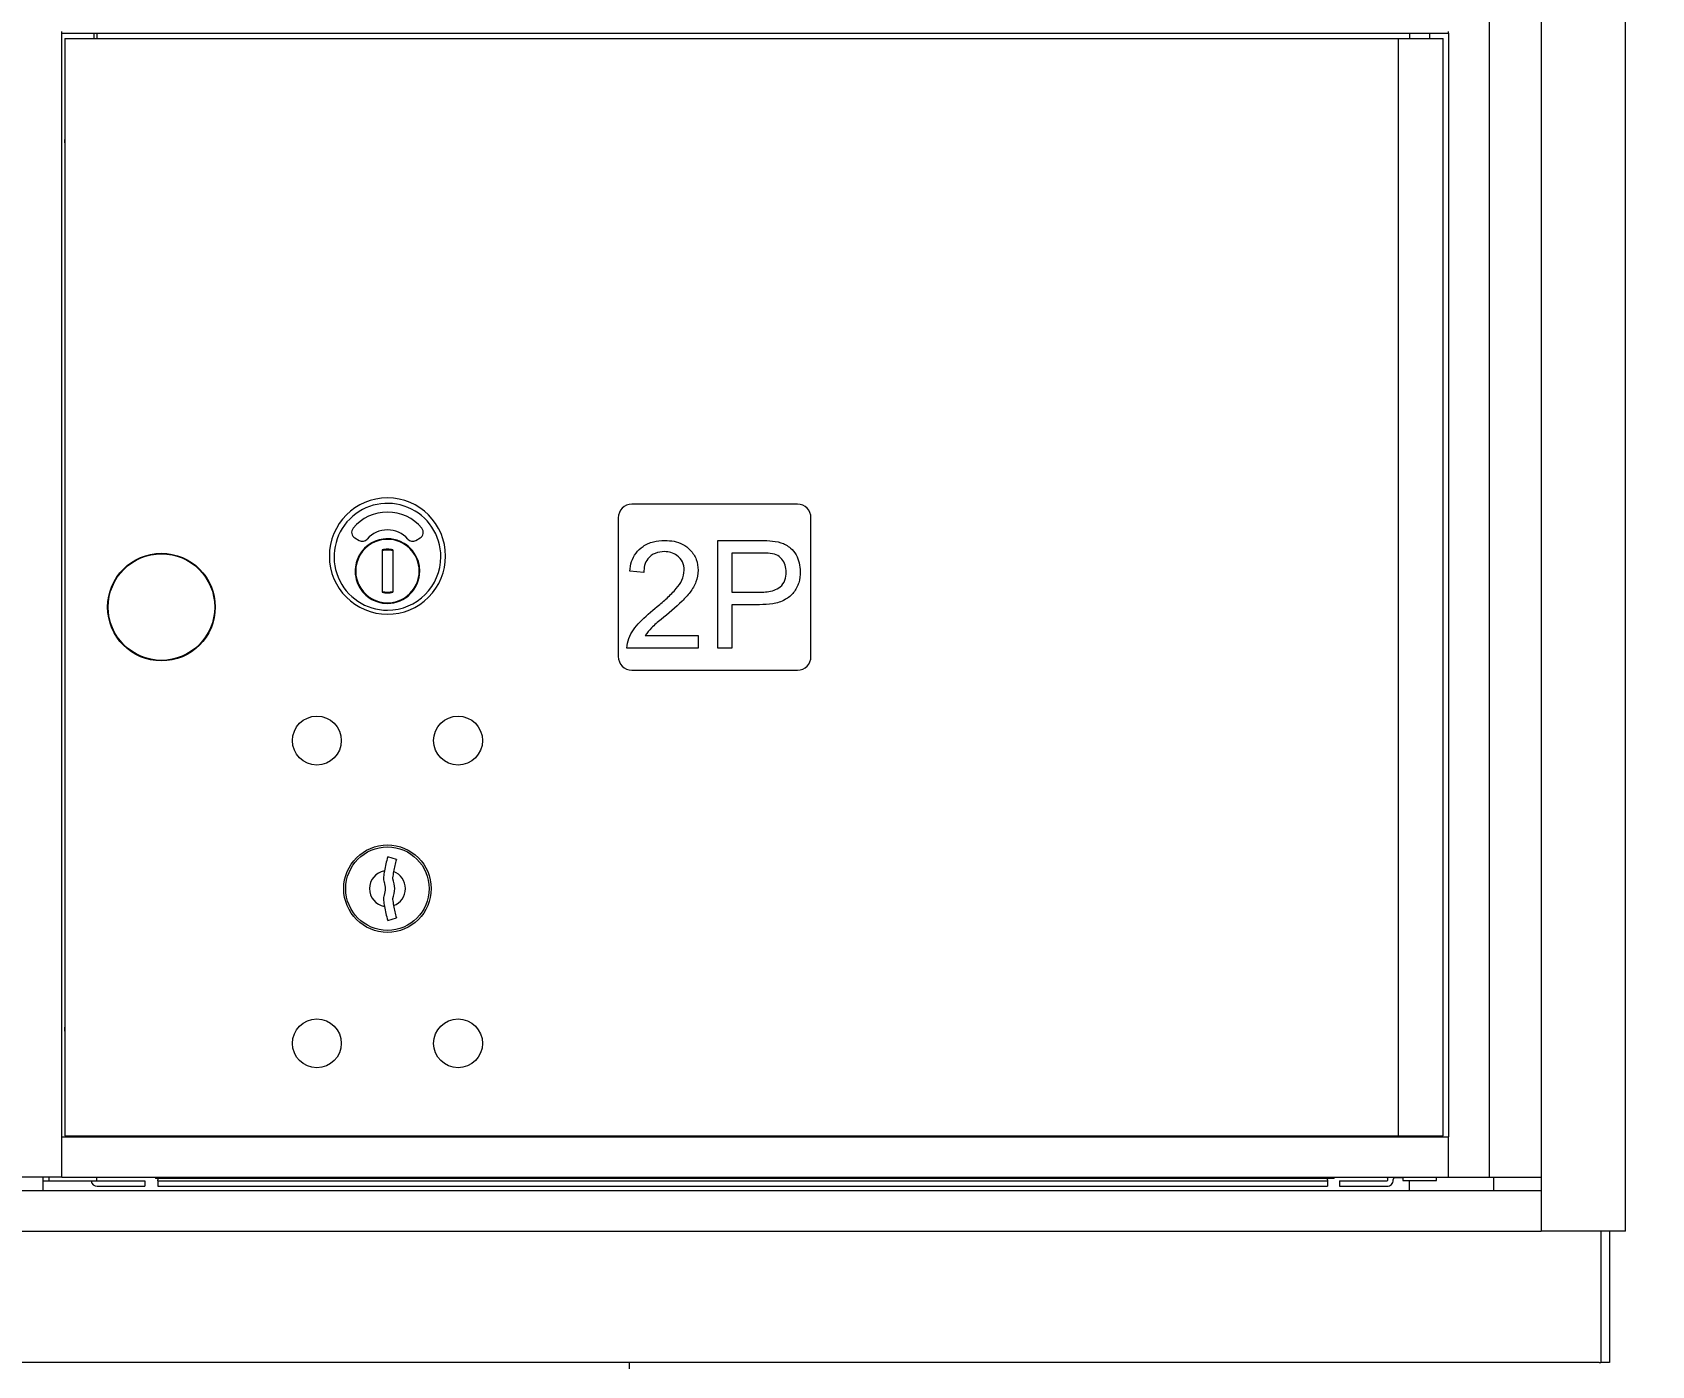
# Model space of a CAD drawing. Header units: millimetres. Extents: x 0 to 0.866, y 0 to 0.56.
# Drawn here: x 0.4813 to 0.5509, y 0.2306 to 0.2879 of the extents above; entities that cross this region are included whole.
import ezdxf

# ---------------------------------------------------------------- set-up
doc = ezdxf.new("R2010")
doc.units = ezdxf.units.MM
doc.layers.add('PRODUCT', color=1, linetype='Continuous')
doc.layers.add('SLD-0', color=179, linetype='Continuous')
doc.styles.add('SLDTEXTSTYLE0', font='SIMPLEX', dxfattribs={"width": 0.75})
doc.styles.add('SLDTEXTSTYLE1', font='SIMPLEX', dxfattribs={"width": 0.97})
doc.dimstyles.new('SLDDIMSTYLE1', dxfattribs={"dimtxt": 0.004629629629629629, "dimasz": 0.003302, "dimexe": 0, "dimexo": 0.0625, "dimgap": 0.001157407407407407, "dimtad": 0, "dimtih": 1, "dimtoh": 1, "dimdec": 0, "dimlfac": 216, "dimrnd": 1e-09, "dimzin": 12, "dimdsep": 46, "dimtxsty": 'SLDTEXTSTYLE0', "dimblk1": 'NONE', "dimblk2": 'NONE', "dimsah": 1, "dimcen": 0.09, "dimadec": 0, "dimazin": 3, "dimtol": 1, "dimtp": 1, "dimtm": 1, "dimtfac": 1, "dimtdec": 3, "dimtofl": 0, "dimtmove": 0, "dimatfit": 3, "dimldrblk": 'NONE', "dimfxl": 0, "dimfrac": 2, "dimtolj": 1, "dimtzin": 0, "dimarcsym": 0})
doc.dimstyles.new('SLDDIMSTYLE3', dxfattribs={"dimtxt": 0.004629629629629629, "dimasz": 0.003302, "dimexe": 0, "dimexo": 0.0625, "dimgap": 0.001157407407407407, "dimtad": 0, "dimtih": 1, "dimtoh": 1, "dimdec": 0, "dimlfac": 216, "dimrnd": 1e-09, "dimzin": 12, "dimdsep": 46, "dimtxsty": 'SLDTEXTSTYLE0', "dimblk1": 'NONE', "dimblk2": 'NONE', "dimsah": 1, "dimcen": 0.09, "dimadec": 0, "dimazin": 3, "dimtol": 1, "dimtp": 3, "dimtm": 3, "dimtfac": 1, "dimtdec": 3, "dimtofl": 0, "dimtmove": 0, "dimatfit": 3, "dimldrblk": 'NONE', "dimfxl": 0, "dimfrac": 2, "dimtolj": 1, "dimtzin": 0, "dimarcsym": 0})

# ---------------------------------------------------------------- blocks, each defined once
blk = doc.blocks.new('_D_11')
at = {"layer": 'SLD-0'}
for p, q in [((0.5537037037037038, 0.3882316403621315), (0.5739298104962458, 0.3882316403621315)), ((0.5693001808666162, 0.3836020107325018), (0.5693001808666162, 0.3173392006530518)), ((0.5707064387323916, 0.3068813678710341), (0.574424064253204, 0.312190686347241)), ((0.5693001808666162, 0.2353356498328609), (0.5693001808666162, 0.301598459912311)), ((0.5533101851851856, 0.2307060202032313), (0.5739298104962458, 0.2307060202032313))]:
    blk.add_line(p, q, dxfattribs=at)
for points in [[(0.5685285759283445, 0.3836020107325018), (0.5700717858048878, 0.3836020107325018), (0.5693001808666162, 0.3882316403621315)], [(0.5685285759283445, 0.2353356498328609), (0.5700717858048878, 0.2353356498328609), (0.5693001808666162, 0.2307060202032313)]]:
    blk.add_solid(points, dxfattribs=at)
at = {"layer": 'SLD-0', "attachment_point": 1, "style": 'SLDTEXTSTYLE1'}
for s, insert, char_height in [('1', (0.5713852520489094, 0.3125338385626351), 0.00324074074074074), ('34', (0.5618493272352069, 0.3115038000850335), 0.004629629629629629), ('"', (0.5753607553299683, 0.3115038000850335), 0.004629629629629629), ('4', (0.5731734986288227, 0.3091990222648558), 0.00324074074074074)]:
    blk.add_mtext(s, dxfattribs=dict(at, insert=insert, char_height=char_height))
blk = doc.blocks.new('_NONE')
blk = doc.blocks.new('_D_14')
at = {"layer": 'SLD-0'}
for p, q in [((0.5537037037037038, 0.3882316403621315), (0.5895310943376173, 0.3882316403621315)), ((0.5849014647079877, 0.3836020107325018), (0.5849014647079877, 0.2524780886995839)), ((0.587088711896419, 0.2420202559175664), (0.5908063374172314, 0.2473295743937731)), ((0.5849014647079875, 0.1056134259259253), (0.5849014647079877, 0.2367373479588432)), ((0.5115740744173788, 0.1009837962962957), (0.5895310943376172, 0.1009837962962957))]:
    blk.add_line(p, q, dxfattribs=at)
for points in [[(0.584129859769716, 0.3836020107325018), (0.5856730696462592, 0.3836020107325018), (0.5849014647079877, 0.3882316403621315)], [(0.5841298597697159, 0.1056134259259253), (0.5856730696462592, 0.1056134259259253), (0.5849014647079875, 0.1009837962962957)]]:
    blk.add_solid(points, dxfattribs=at)
at = {"layer": 'SLD-0', "attachment_point": 1, "style": 'SLDTEXTSTYLE1'}
for s, insert, char_height in [('3', (0.5867602679556797, 0.2476727266091674), 0.00324074074074074), ('62', (0.5772243431419771, 0.2466426881315658), 0.004629629629629629), ('"', (0.5911883071059411, 0.2466426881315658), 0.004629629629629629), ('4', (0.5895557717928501, 0.2443379103113881), 0.00324074074074074)]:
    blk.add_mtext(s, dxfattribs=dict(at, insert=insert, char_height=char_height))

msp = doc.modelspace()

# ---------------------------------------------------------------- linework, layer by layer
at = {"layer": 'PRODUCT', "linetype": 'Continuous', "lineweight": 15}
for p, q in [((0.546172109565707, 0.3805671313142978), (0.546172109565707, 0.2363541683513348)), ((0.5498009259259314, 0.2363541683513348), (0.5498009259259309, 0.3805671313142978)), ((0.5439432401041367, 0.3787152794624458), (0.5439432401041373, 0.2386689831661497)), ((0.4825451510044749, 0.2878597239068904), (0.4825451510044749, 0.2879291683513387)), ((0.4825451510044749, 0.2878597239068904), (0.5421979287822527, 0.2878597239068904)), ((0.4825451510044754, 0.2404050120510653), (0.4825451510044749, 0.2878597239068904)), ((0.4839340397725782, 0.2876272880759864), (0.4839340397725782, 0.2878597248970291)), ((0.4840497805034326, 0.2878597248970291), (0.4840497805034326, 0.2876272880759864)), ((0.5405196882816962, 0.2878597248970291), (0.5405196882816962, 0.2876272880759864)), ((0.5413854298855135, 0.2876272880759864), (0.5413854298855135, 0.2878597248970291)), ((0.5421979287822527, 0.2878597239068904), (0.5421979287822527, 0.2879291683513387)), ((0.5421979287822527, 0.2878597239068904), (0.5421979287822533, 0.2404050120510651)), ((0.4826701509780676, 0.2876272880759864), (0.4826701509780676, 0.2404513610192843)), ((0.4826701509780676, 0.2876272880759864), (0.5395366408539494, 0.2876272871799647)), ((0.5395366408539494, 0.2876272871799647), (0.5400286186325937, 0.2876272871799647)), ((0.5400286186325937, 0.2876272871799647), (0.5400286186325937, 0.2404513612540389)), ((0.5400286186325937, 0.2876272871799647), (0.5419664473007715, 0.2876272871799647)), ((0.5419664473007715, 0.2404513612540389), (0.5419664473007715, 0.2876272871799647)), ((0.5141894940137345, 0.2676041390318166), (0.5070598643841048, 0.2676041390318166)), ((0.506481160680401, 0.2670254353281129), (0.506481160680401, 0.2610532131058907)), ((0.5147681977174382, 0.2610532131058907), (0.5147681977174382, 0.2670254353281129)), ((0.4951477528610856, 0.2661560329863233), (0.4953312007539582, 0.2660501192959911)), ((0.4977700094930446, 0.2660501192959912), (0.497953457385917, 0.2661560329863233)), ((0.4963896297656276, 0.2656558209797936), (0.4963191236420199, 0.2656407563000931)), ((0.4963191236420199, 0.2656407563000931), (0.4963191238739597, 0.263819033748697)), ((0.4967820866049829, 0.265640756300093), (0.4967820863730431, 0.263819033748697)), ((0.5107610415124042, 0.2660494989032325), (0.5125159422272958, 0.2660494989032325)), ((0.5107610415124042, 0.2614198723850731), (0.5107610415124042, 0.2660494989032325)), ((0.5125723104650141, 0.265508375771617), (0.5113622918506596, 0.265508375771617)), ((0.5113622918506596, 0.265508375771617), (0.5113622918506596, 0.2638248737380947)), ((0.5075744136332434, 0.2646666220388379), (0.5069731632949881, 0.26473144795663)), ((0.4963191236420199, 0.2638190338076409), (0.4963896297656208, 0.2638039691279418)), ((0.4963896297656208, 0.2638039691279418), (0.4963191236420199, 0.2638190338076409)), ((0.5113622918506596, 0.2638248737380947), (0.512585461424204, 0.2638248737380947)), ((0.5125582170475753, 0.2632837451744433), (0.5113622918506596, 0.2632837451744433)), ((0.5113622918506596, 0.2632837451744433), (0.5113622918506596, 0.2614198723850731)), ((0.5076345381238654, 0.2619609955166886), (0.5099192904956431, 0.2619609955166886)), ((0.5099192904956431, 0.2619609955166886), (0.5099192904956431, 0.2614198723850731)), ((0.5099192904956431, 0.2614198723850731), (0.5068529143137441, 0.2614198723850731)), ((0.5113622918506596, 0.2614198723850731), (0.5107610415124042, 0.2614198723850731)), ((0.5070598643841048, 0.2604745094021871), (0.5141894940137345, 0.2604745094021871)), ((0.4969358829662158, 0.2523260140294686), (0.4965598771028676, 0.2524421019924316)), ((0.4965598771028678, 0.24971062051095), (0.4969358829662158, 0.249826708473913)), ((0.4825451510044754, 0.2403337686625718), (0.4825451510044754, 0.2404050120510653)), ((0.4825451510044754, 0.2404050120510653), (0.5421979287822533, 0.2404050120510651)), ((0.4825451510044754, 0.2387402501429298), (0.4825451510044754, 0.2403337686625718)), ((0.4826701509780676, 0.2404513610192843), (0.5395366408539494, 0.2404513612540389)), ((0.4839340397725782, 0.2404050651343452), (0.4839340397725782, 0.2404513610192843)), ((0.4840497805034326, 0.2404050651343452), (0.4840497805034326, 0.2404513610192843)), ((0.5395366408539494, 0.2404513612540389), (0.5400286186325937, 0.2404513612540389)), ((0.5400286186325937, 0.2404513612540389), (0.5419664473007715, 0.2404513612540389)), ((0.5405196882816962, 0.2404513610192843), (0.5405196882816962, 0.2404050651343452)), ((0.5413854298855135, 0.2404050651343452), (0.5413854298855135, 0.2404513610192843)), ((0.5421979287822533, 0.2403337686625717), (0.5421979287822533, 0.2404050120510651)), ((0.5421979287822533, 0.2387402501429297), (0.5421979287822533, 0.2403337686625717)), ((0.4824757065600309, 0.2386689831661497), (0.4808090398933642, 0.2386689831661497)), ((0.481743055545978, 0.2380902797144501), (0.481743055545978, 0.23866898302922)), ((0.481743055545978, 0.2385098399911107), (0.4819189814814819, 0.2385098400998847)), ((0.4819189814814819, 0.2385098400998847), (0.4819884259259263, 0.2385098400998847)), ((0.4819884258750191, 0.23866898302922), (0.4819884259259263, 0.2385098400998847)), ((0.4819884259259263, 0.2385098400998847), (0.4820578703703707, 0.2385098400998847)), ((0.4820578703703707, 0.2385098400998847), (0.4839583333333335, 0.2385098400998847)), ((0.4825451510044753, 0.2386689831661497), (0.4824757065600309, 0.2386689831661497)), ((0.4825451510044754, 0.238668953847759), (0.4825451510044754, 0.2387402501429298)), ((0.4825451510044754, 0.238668953847759), (0.5421979287822533, 0.2386689538477589)), ((0.4839583333333335, 0.2385098400998847), (0.4840277777777779, 0.2385098400998847)), ((0.4840648148148157, 0.2386504646476304), (0.4840277777777893, 0.2386504646476304)), ((0.4840277777777893, 0.2386504646476304), (0.4840277777777779, 0.2385098400998847)), ((0.4840648148148157, 0.2386504646476304), (0.4865740740740785, 0.238668953847759)), ((0.484064814814815, 0.238511872833794), (0.4861108137929656, 0.238511872930589)), ((0.484064814814815, 0.2382803913523124), (0.4861108137929656, 0.2382803914688801)), ((0.4861108137929656, 0.238511872930589), (0.4861108137929656, 0.2382803914688801)), ((0.4865740740740785, 0.238668953847759), (0.4865740740740786, 0.2386180572402689)), ((0.537268518518523, 0.2386180572402689), (0.4865740740740786, 0.2386180572402689)), ((0.4866660724402987, 0.2386180570125833), (0.4866660726133514, 0.2385489098224366)), ((0.4866660726133514, 0.2385118727854143), (0.4866660724402987, 0.2382803914688801)), ((0.4866660724402987, 0.2382803914688801), (0.5369901468330377, 0.2382803914688801)), ((0.4866660726133514, 0.2385118727854143), (0.4866660726133514, 0.2385489098224366)), ((0.4866660726133514, 0.2385118727854143), (0.5369901466874254, 0.2385118727854222)), ((0.5369901466874254, 0.2385489098224366), (0.5369901468330377, 0.2386180570125833)), ((0.5369901466874254, 0.2385489098224366), (0.5369901466874254, 0.2385118727854222)), ((0.5369901466874254, 0.2385118727854222), (0.5369901468330377, 0.2382803914688801)), ((0.537268518518523, 0.2386180572402689), (0.537268518518523, 0.2386689538477589)), ((0.537268518518523, 0.2386689538477589), (0.5395462962962972, 0.2386504646476304)), ((0.5375002964953007, 0.238511872930589), (0.5375002964953007, 0.2382803914688801)), ((0.5375002964953007, 0.238511872930589), (0.5395462962962864, 0.2385118727854147)), ((0.5375002964953007, 0.2382803914688801), (0.5395462962962864, 0.2382803913234395)), ((0.5395833333333384, 0.2386504646476304), (0.5395462962962972, 0.2386504646476304)), ((0.5398518518518421, 0.238650464647631), (0.5395833333333384, 0.2386504646476304)), ((0.5395833333333089, 0.2385489098224369), (0.5395833333333384, 0.2386504646476304)), ((0.5398148147952692, 0.2385489098224377), (0.5398518518518421, 0.238650464647631)), ((0.5398518518518421, 0.238650464647631), (0.5402303345872975, 0.2386504645394434)), ((0.5402303345872975, 0.2386689538320264), (0.5402303361896603, 0.2385254353292403)), ((0.5402303361896603, 0.2385254353292403), (0.5416747806341049, 0.2385254353292403)), ((0.5405092587725491, 0.2380902797144501), (0.5405092587725491, 0.2385254353665072)), ((0.5416747806341049, 0.2385254353292403), (0.5416747781478758, 0.2386689538320264)), ((0.5421979287822533, 0.2386689538477589), (0.5421979287822533, 0.2387402501429297)), ((0.5421979287822533, 0.2386689831661497), (0.5422673732266976, 0.2386689831661497)), ((0.5422673732266976, 0.2386689831661497), (0.5439432401041373, 0.2386689831661497)), ((0.5439432401041373, 0.2386689831661497), (0.5442591526880494, 0.2386689831661497)), ((0.5441250012007148, 0.23866898302922), (0.5441250012007148, 0.2380902797144501)), ((0.5442591526880494, 0.2386689831661497), (0.546172109565707, 0.2386689831661497)), ((0.4135352522667098, 0.238090279462446), (0.5448921731973684, 0.238090279462446)), ((0.5448921731973684, 0.238090279462446), (0.546172109565707, 0.238090279462446)), ((0.4125045925588398, 0.2363541683513347), (0.5458009629967074, 0.2363541683513347)), ((0.5458009629967074, 0.2363541683513347), (0.546172109565707, 0.2363541683513348)), ((0.5463109984545961, 0.2363541683513348), (0.546172109565707, 0.2363541683513348)), ((0.5496620370370422, 0.2363541683513348), (0.5463109984545961, 0.2363541683513348)), ((0.5487499996241901, 0.2363541684121314), (0.5487500000000001, 0.2307060202032313)), ((0.5491203721357388, 0.2363541684121314), (0.5491203721357388, 0.2307060202032313)), ((0.5498009259259314, 0.2363541683513348), (0.5496620370370422, 0.2363541683513348)), ((0.548680555555556, 0.2307060202032313), (0.4096527778098195, 0.2307060202032313)), ((0.5069444447877491, 0.2307060202432679), (0.5069444447877491, 0.2304282424322055)), ((0.548680555555556, 0.2307060202032313), (0.5487500000000001, 0.2307060202032313)), ((0.5491203721357388, 0.2307060202032313), (0.5487500000000001, 0.2307060202032313))]:
    msp.add_line(p, q, dxfattribs=at)
for centre, radius in [((0.4868283829026233, 0.2631828427355203), 0.002314814814814825), ((0.4868283829026233, 0.2631828427355203), 0.002291666656980273), ((0.4935135680878084, 0.2574421019947795), 0.001050925925925927), ((0.4995876421618825, 0.2574421019947795), 0.001050925925925927), ((0.4965506051248456, 0.2510763612540388), 0.00187962962962962), ((0.4965506051248456, 0.2510763612540388), 0.001793981481463369), ((0.4935135680878084, 0.2444235834762611), 0.001050925925925927), ((0.4995876421618826, 0.2444235834762611), 0.001050925925925927)]:
    msp.add_circle(centre, radius, dxfattribs=at)
for centre, radius, start, end in [((0.4832395954489209, 0.2832300942849809), 0.0005787037037037583, 169.7369041020634, 190.2630958979448), ((0.4965506051248455, 0.2653772871799647), 0.002500000000000002, 0, 269.9999999691978), ((0.4965506051235014, 0.2653460958549845), 0.002296296296296407, 0, 270.0000000000008), ((0.5070598643841048, 0.2670254353281129), 0.0005787037037037202, 90, 180), ((0.5141894940137345, 0.2670254353281129), 0.0005787037037037202, 0, 90), ((0.4965506051235014, 0.2653460958549845), 0.001921296296296338, 90, 140.2694991963644), ((0.4965506051235014, 0.2653460958549845), 0.001921296296296338, 39.73050080363198, 90), ((0.4952866417499747, 0.2663965955984857), 0.0002777777777778718, 140.2694991963418, 239.9999999999804), ((0.4965506051235014, 0.2647298950538677), 0.001388888888889384, 90, 270.0000000000008), ((0.4965506051235014, 0.2647298950538677), 0.001388888888889384, 359.9999999999848, 270.0000000000008), ((0.4965506051235014, 0.2647298950538677), 0.001365740740740751, 90, 270.0000000000008), ((0.4954700896428471, 0.2662906819081535), 0.0002777777777778164, 240.0000000000002, 318.8400631278047), ((0.4965506051235014, 0.2653460958549845), 0.00115740740740744, 90, 138.8400631278198), ((0.4965506051235014, 0.2653460958549845), 0.00115740740740744, 41.15993687218406, 90), ((0.4965506051235014, 0.2647298950538677), 0.001388888888889384, 270.0000000000008, 90), ((0.4965506051235014, 0.2647298950538677), 0.001365740740740751, 270.0000000000008, 90), ((0.4976311206041557, 0.2662906819081535), 0.0002777777777777683, 221.1599368721882, 300.0000000000071), ((0.4978145684970281, 0.2663965955984857), 0.0002777777777778164, 300.0000000000014, 39.73050080362597), ((0.4965506051235014, 0.2647298950538677), 0.0009398148148141653, 90, 104.2589930414836), ((0.4965506051235014, 0.2647298950538677), 0.000902777777777818, 90, 104.8571655449243), ((0.4965506051235014, 0.2647298950538677), 0.0009398148148141439, 75.74100695851553, 90), ((0.4965506051235014, 0.2647298950538677), 0.0009027777777778036, 75.14283445507917, 90), ((0.4965506051248455, 0.2653772871799647), 0.002500000000000002, 269.9999999691978, 0), ((0.4965506051235014, 0.2653460958549845), 0.002296296296296407, 270.0000000000008, 0), ((0.4965506051235014, 0.2647298950538677), 0.001388888888889303, 203.0043579220902, 264.2608295227348), ((0.4965506051235014, 0.2647298950538677), 0.001365740740740753, 204.3718436259254, 270.0000000000008), ((0.4965506051235014, 0.2647298950538677), 0.001365740740740755, 270.0000000000008, 335.6281561379932), ((0.4965506051235014, 0.2647298950538677), 0.0009027777777778322, 255.1428344550732, 270.0000000000008), ((0.4965506051235014, 0.2647298950538677), 0.0009398148148154761, 255.7410069585372, 270.0000000000008), ((0.4965506051235014, 0.2647298950538677), 0.000902777777777818, 270.0000000000008, 284.857165544925), ((0.4965506051235014, 0.2647298950538677), 0.0009398148148154761, 270.0000000000008, 284.2589930414612), ((0.5070598643841048, 0.2610532131058907), 0.0005787037037037202, 180, 270.0000000000008), ((0.5141894940137345, 0.2610532131058907), 0.0005787037037037202, 270.0000000000008, 0), ((0.5009834754951977, 0.2510763612516908), 0.004629629629629631, 162.842462628301, 170.5023701478316), ((0.5009834754951977, 0.2510763612516908), 0.00423611111111104, 162.8424626283008, 170.0699594501324), ((0.4965506051248456, 0.2510763612540388), 0.0007754629652793422, 99.89802215285589, 260.1019779067859), ((0.4968649055363501, 0.2515303735944557), 0.000486111111111231, 173.7093738036519, 202.6173682693677), ((0.5009834754951977, 0.2510763612516908), 0.004629629629629648, 170.5023701478316, 173.7093738036487), ((0.4968649055363501, 0.2515303735944557), 9.259259259259636e-05, 173.7093738036467, 202.6173682693575), ((0.5009834754951977, 0.2510763612516908), 0.004236111111111001, 170.0699594501324, 173.7093738036483), ((0.4957751421618644, 0.2510763612516908), 0.001087962962963063, 337.382631730639, 22.61736826936178), ((0.4965506051248456, 0.2510763612540388), 0.0007754629651686804, 289.6070566008527, 70.39294328272044), ((0.4968649055363501, 0.250622348908926), 0.000486111111111188, 157.3826317306221, 186.2906261963627), ((0.4957751421618644, 0.2510763612516908), 0.0006944444444444856, 337.3826317306595, 22.61736826935755), ((0.5009834754951977, 0.2510763612516908), 0.004629629629629631, 186.2906261963522, 189.4976298521692), ((0.5009834754951977, 0.2510763612516908), 0.004629629629629631, 189.4976298521692, 197.1575373717003), ((0.4968649055363501, 0.250622348908926), 9.259259259256926e-05, 157.3826317307068, 186.2906261963883), ((0.5009834754951977, 0.2510763612516908), 0.004236111111110992, 186.2906261963518, 189.9300405498677), ((0.5009834754951977, 0.2510763612516908), 0.004236111111111033, 189.9300405498677, 197.1575373716997), ((0.4832395954489209, 0.2450346945950941), 0.0005787037037037632, 169.7369041020606, 190.2630958979421), ((0.484064814814815, 0.2385489097740436), 0.0002685184459279925, 188.3662859677552, 270.0000000000008), ((0.484064814814815, 0.2385489098224373), 3.703703703708539e-05, 180, 270.0000000000008), ((0.5395462962962864, 0.2385489098028873), 0.0002685184989827956, 270.0000000000008, 4.171623062212434e-06), ((0.5395462962962864, 0.2385489098028873), 3.703703702251886e-05, 270.0000000000008, 3.024306276284378e-05)]:
    msp.add_arc(centre, radius, start, end, dxfattribs=at)
for points, knots in [([(0.5069731632949881, 0.26473144795663), (0.5069921706487766, 0.2648691137224351), (0.5070301466048629, 0.2651441645861632), (0.5072228866245577, 0.265522481726692), (0.5075500640694417, 0.2658250725001357), (0.5079836723959146, 0.2660201333082794), (0.5083107173821854, 0.2660397035984859), (0.5084744096561656, 0.2660494989032325)], [0, 0, 0, 0, 0.1869240065344156, 0.3734669193039974, 0.5599902061837008, 0.7797666781424284, 1, 1, 1, 1]), ([(0.5084603189547452, 0.2655684975462209), (0.5083266667362167, 0.2655555200489651), (0.508059732212775, 0.2655296009726968), (0.5077454378732863, 0.2652976000280956), (0.5075933040485723, 0.2649812923547627), (0.5075807190315591, 0.2647716552869448), (0.5075744136332434, 0.2646666220388379)], [0, 0, 0, 0, 0.2800139731477769, 0.5592529424665329, 0.7791750498697291, 0.9999999999999999, 0.9999999999999999, 0.9999999999999999, 0.9999999999999999]), ([(0.5093180401573876, 0.2647690213497393), (0.5093037584283722, 0.2648923322929739), (0.5092751999808005, 0.2651389109182613), (0.509034109427063, 0.265402836426388), (0.5087501831032752, 0.2655487690934778), (0.5085570068324324, 0.2655619168695989), (0.5084603189547452, 0.2655684975462209)], [0, 0, 0, 0, 0.2794462919643986, 0.5587945457783156, 0.7791694662767142, 1, 1, 1, 1]), ([(0.5084744096561656, 0.2660494989032325), (0.5086094951131219, 0.2660433397716667), (0.5088794090521226, 0.2660310332251355), (0.5092691952908889, 0.2658972023543034), (0.5096097839476101, 0.2656313844961257), (0.5098735930965471, 0.2652445486960822), (0.50990405702127, 0.2649250386793943), (0.5099192904956429, 0.2647652678128537)], [0, 0, 0, 0, 0.1871788411148329, 0.3740016093598096, 0.5606123716630844, 0.7802843777656975, 1, 1, 1, 1]), ([(0.5125159422272958, 0.2660494989032325), (0.5126758560142085, 0.2660467148386442), (0.5129953268214325, 0.2660411529206975), (0.5134755360512625, 0.2659820733484474), (0.5138790972288503, 0.2657634996060139), (0.514141494913622, 0.2654391706236675), (0.5142806817656204, 0.2650822795167912), (0.5142991748789714, 0.2648308565826927), (0.5143084217673327, 0.2647051406062138)], [0, 0, 0, 0, 0.187133388059901, 0.3738492827685166, 0.5600869207530534, 0.7064877230960199, 0.8532385972193491, 0.9999999999999999, 0.9999999999999999, 0.9999999999999999, 0.9999999999999999]), ([(0.5137071687130593, 0.264686351193641), (0.5136985041218617, 0.264787347888566), (0.5136811788193906, 0.2649892960530217), (0.5135308932464079, 0.2652594686014336), (0.5132723104144008, 0.2654679221230301), (0.5129260465391247, 0.2655005239850233), (0.5126903266645371, 0.2655057561970781), (0.5125723104650141, 0.265508375771617)], [0, 0, 0, 0, 0.1867101338949832, 0.3733366607035128, 0.5589994827852321, 0.7792073955559223, 1, 1, 1, 1]), ([(0.5081531183060224, 0.2632038942450362), (0.5082975366604013, 0.2633243130071229), (0.5085863574663565, 0.2635651372712375), (0.5089505292094161, 0.2639360146004293), (0.5092531086793962, 0.2643266454366761), (0.5092964301979808, 0.26462179344396), (0.5093180401573876, 0.2647690213497393)], [0, 0, 0, 0, 0.2806593028819828, 0.5612877006226779, 0.7811582952179402, 1, 1, 1, 1]), ([(0.5099192904956429, 0.2647652678128537), (0.5098975807168291, 0.2645951291260998), (0.5098540897659736, 0.26425429224666), (0.5095767463342645, 0.2638114512757121), (0.5090737005465986, 0.2632655792398401), (0.508629460383611, 0.2629020560423628), (0.5083175215920066, 0.2626467954955032)], [0, 0, 0, 0, 0.1859287322856983, 0.3724688965193511, 0.5593570540820496, 1, 1, 1, 1]), ([(0.5143084217673327, 0.2647051406062138), (0.5142974830023895, 0.2645448500974174), (0.5142756301001635, 0.264224629959705), (0.5140444683710309, 0.2637897604040077), (0.5136474807431423, 0.2634573004891548), (0.5131219306079247, 0.2633045576608118), (0.5127463065573226, 0.2632906894997762), (0.5125582170475753, 0.2632837451744433)], [0, 0, 0, 0, 0.1867987250595731, 0.3731768893384162, 0.5593939575056712, 0.7793714902131366, 1, 1, 1, 1]), ([(0.5125854614242039, 0.2638248737380947), (0.5126859870324222, 0.2638275582757645), (0.5128869240896123, 0.2638329243024803), (0.5131825689832823, 0.2638982743744146), (0.5134721494796708, 0.2640416815614253), (0.5136809335962684, 0.2643296526436353), (0.5136984081478488, 0.2645672405781743), (0.5137071687130593, 0.264686351193641)], [0, 0, 0, 0, 0.1874526541965947, 0.374692432748732, 0.5614044860499734, 0.7801176995419022, 1, 1, 1, 1]), ([(0.5068529143137441, 0.2614198723850731), (0.506869525998466, 0.2615615029238879), (0.5069027936401617, 0.2618451414649087), (0.5071214069450597, 0.2622197992415495), (0.5075247242437246, 0.2626879097939662), (0.5078938992544568, 0.262991045321003), (0.5081531183060224, 0.2632038942450362)], [0, 0, 0, 0, 0.1860681550005029, 0.3726322052888797, 0.559488914471657, 1, 1, 1, 1]), ([(0.5083175215920066, 0.2626467954955032), (0.5081755379636771, 0.262532773873744), (0.5079221684004586, 0.2623293024676209), (0.5077223722138982, 0.2620734659640665), (0.5076345381238654, 0.2619609955166886)], [0, 0, 0, 0, 0.5603815490928398, 1, 1, 1, 1])]:
    msp.add_open_spline(points, degree=3, knots=knots, dxfattribs=at)

# ---------------------------------------------------------------- dimensions: what is measured, and where the dimension line sits
at = {"layer": 'SLD-0'}
for base, p1, dimstyle, picture, middle in [((0.5849014647079875, 0.3882316403621315), (0.5069444447877491, 0.1009837962962957), 'SLDDIMSTYLE3', '_D_14', (0.5849014647079875, 0.2446077183292136)), ((0.569300180866616, 0.3882316403621315), (0.548680555555556, 0.2307060202032313), 'SLDDIMSTYLE1', '_D_11', (0.569300180866616, 0.3094688302826815))]:
    dim = msp.add_linear_dim(base=base, p1=p1, p2=(0.5490740740740742, 0.3882316403621315), angle=90.0000000000002, text='<> ""', dimstyle=dimstyle, dxfattribs=at)
    dim.commit()
    dim.dimension.update_dxf_attribs({"geometry": picture, "text_midpoint": middle, "dimtype": 160})

doc.saveas('drawing.dxf')
